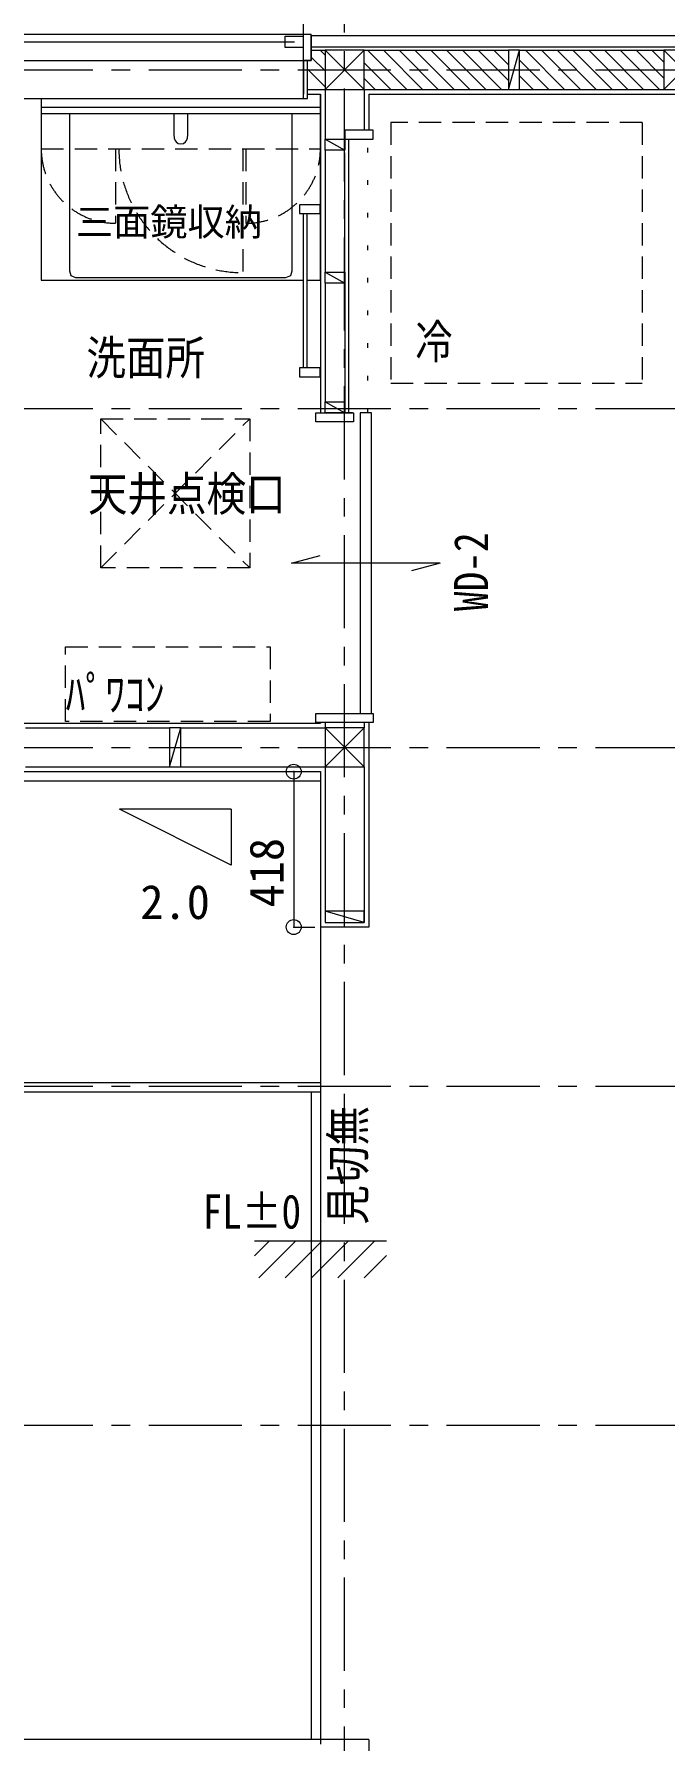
# Model space of a CAD drawing. Units: millimetres at full size, sheet at 1:50. Extents: x -16792 to 54909, y -26252 to 25759.
# Drawn here: x -2350 to -656, y -940 to 3645 of the extents above; entities that cross this region are included whole.
import ezdxf
from ezdxf.enums import TextEntityAlignment as Align

# ---------------------------------------------------------------- set-up
doc = ezdxf.new("R2010")
doc.units = ezdxf.units.MM
doc.header["$LTSCALE"] = 50
doc.header["$PDMODE"] = 32
doc.header["$PDSIZE"] = 40
for name, pattern in [('CHAIN1', [8, 5, -1, 1, -1]), ('DASHED1', [1.8, 1.2, -0.6]), ('DOTTED', [1.75, 0.25, -1.5])]:
    doc.linetypes.add(name, pattern=pattern)
for name, color, linetype, lineweight in [('3-1_通り芯・通り番号', 7, 'Continuous', 13), ('3-2_柱(黄)', 4, 'Continuous', 5), ('3-3_仕上線(黄)', 3, 'Continuous', 20), ('3-4_下地・間柱(水色)', 4, 'Continuous', 5), ('3-5_サッシ・室内建具', 7, 'Continuous', 13), ('3-6_住宅設備・造作', 4, 'Continuous', 5), ('3-7_家具点線', 4, 'DASHED1', 5), ('3-8_ハッチング', 1, 'Continuous', 9), ('3-9_建築設備', 5, 'Continuous', 13), ('3-A_文字', 7, 'Continuous', 13), ('3-F_寸法・方位', 7, 'Continuous', 13), ('C-0', 6, 'Continuous', 13)]:
    doc.layers.add(name, color=color, linetype=linetype, lineweight=lineweight)
doc.styles.add('ＭＳ ゴシック', font='')
doc.styles.get('ＭＳ ゴシック').set_extended_font_data('MS Gothic')

msp = doc.modelspace()

# ---------------------------------------------------------------- linework, layer by layer
at = {"layer": '3-1_通り芯・通り番号', "color": 1, "linetype": 'CHAIN1', "lineweight": 9}
for p, q in [((-1516.26, -5551.2), (-1516.26, 6242.32)), ((-7242.18, 3548.8), (4082.32, 3548.8)), ((-7242.18, 2638.8), (4082.32, 2638.8)), ((-7242.18, 1728.8), (4082.32, 1728.8)), ((-7242.18, 818.8), (4082.32, 818.8)), ((-7242.18, -91.2), (4082.32, -91.2))]:
    msp.add_line(p, q, dxfattribs=at)
at = {"layer": '3-2_柱(黄)'}
for p, q in [((-1568.76, 3601.3), (-1463.76, 3496.3)), ((-1463.76, 3601.3), (-1568.76, 3496.3)), ((-658.76, 3601.3), (-553.76, 3496.3)), ((-553.76, 3601.3), (-658.76, 3496.3)), ((-1568.76, 1781.3), (-1463.76, 1676.3)), ((-1463.76, 1781.3), (-1568.76, 1676.3))]:
    msp.add_line(p, q, dxfattribs=at)
at = {"layer": '3-2_柱(黄)', "color": 3, "lineweight": 20}
for points in [[(-1568.76, 3601.3), (-1568.76, 3496.3), (-1463.76, 3496.3), (-1463.76, 3601.3)], [(-658.76, 3601.3), (-658.76, 3496.3), (-553.76, 3496.3), (-553.76, 3601.3)], [(-1568.76, 1781.3), (-1568.76, 1676.3), (-1463.76, 1676.3), (-1463.76, 1781.3)]]:
    msp.add_lwpolyline(points, close=True, dxfattribs=at)
at = {"layer": '3-3_仕上線(黄)'}
for p, q in [((-1606.26, 3641.3), (-1516.26, 3641.3)), ((-1516.26, 3641.3), (-606.26, 3641.3)), ((-1616.26, 3483.8), (-1581.26, 3483.8)), ((-1581.26, 3483.8), (-1581.26, 2627.3)), ((-1451.26, 3483.8), (-1451.26, 3386.9)), ((-1451.26, 3483.8), (-606.26, 3483.8)), ((-1581.26, 1819.9), (-1581.26, 1819.8)), ((-1581.26, 1795.8), (-1581.26, 1793.8)), ((-1451.26, 1795.8), (-1451.26, 1728.8)), ((-1451.26, 1728.8), (-1451.26, 1246.3)), ((-1451.26, 1246.3), (-1581.26, 1246.3)), ((-1451.26, -936.2), (-2426.26, -936.2)), ((-1451.26, -936.2), (-1451.26, -1066.2))]:
    msp.add_line(p, q, dxfattribs=at)
for points in [[(-3271.26, 1793.8), (-2426.26, 1793.8), (-1581.26, 1793.8)], [(-4169.26, 1663.8), (-1581.26, 1663.8), (-1581.26, 1246.3)]]:
    msp.add_lwpolyline(points, dxfattribs=at)
at = {"layer": '3-4_下地・間柱(水色)'}
for p, q in [((-1606.26, 3610.3), (-1516.26, 3610.3)), ((-1606.26, 3601.3), (-1568.76, 3601.3)), ((-1516.26, 3610.3), (-606.26, 3610.3)), ((-1463.76, 3601.3), (-1076.26, 3601.3)), ((-1076.26, 3496.3), (-1046.26, 3601.3)), ((-1046.26, 3601.3), (-1076.26, 3601.3)), ((-1076.26, 3601.3), (-1076.26, 3496.3)), ((-1046.26, 3496.3), (-1046.26, 3601.3)), ((-1046.26, 3601.3), (-658.76, 3601.3)), ((-1591.26, 3496.3), (-1568.76, 3496.3)), ((-1568.76, 3496.3), (-1568.76, 3362.8)), ((-1463.76, 3496.3), (-1076.26, 3496.3)), ((-1463.76, 3496.3), (-1463.76, 3386.9)), ((-1076.26, 3496.3), (-1046.26, 3496.3)), ((-1046.26, 3496.3), (-658.76, 3496.3)), ((-1568.76, 3332.8), (-1568.76, 3005.55)), ((-1568.76, 2975.55), (-1568.76, 2657.3)), ((-1568.76, 1819.9), (-1568.76, 1819.8)), ((-1568.76, 1795.8), (-1568.76, 1781.3)), ((-1463.76, 1795.8), (-1463.76, 1781.3)), ((-2373.76, 1781.3), (-1986.26, 1781.3)), ((-1986.26, 1676.3), (-1956.26, 1781.3)), ((-1956.26, 1781.3), (-1986.26, 1781.3)), ((-1986.26, 1781.3), (-1986.26, 1676.3)), ((-1956.26, 1781.3), (-1568.76, 1781.3)), ((-1956.26, 1676.3), (-1956.26, 1781.3)), ((-2373.76, 1676.3), (-1986.26, 1676.3)), ((-1986.26, 1676.3), (-1956.26, 1676.3)), ((-1956.26, 1676.3), (-1568.76, 1676.3)), ((-1568.76, 1676.3), (-1568.76, 1258.8)), ((-1463.76, 1676.3), (-1463.76, 1258.8)), ((-1463.76, 1288.8), (-1568.76, 1288.8)), ((-1463.76, 1258.8), (-1463.76, 1288.8)), ((-1581.26, 1246.3), (-1581.26, -948.7)), ((-1568.76, 1258.8), (-1463.76, 1258.8)), ((-3321.26, 803.8), (-1581.26, 803.8))]:
    msp.add_line(p, q, dxfattribs=at)
at = {"layer": '3-4_下地・間柱(水色)', "color": 1, "lineweight": 9}
for p, q in [((-3321.26, 1638.8), (-1581.26, 1638.8)), ((-3321.26, 828.8), (-1581.26, 828.8)), ((-1606.26, 803.8), (-1606.26, -936.2))]:
    msp.add_line(p, q, dxfattribs=at)
at = {"layer": '3-4_下地・間柱(水色)'}
msp.add_lwpolyline([(-1463.76, 1258.8), (-1568.76, 1288.8), (-1568.76, 1258.8)], dxfattribs=at)
at = {"layer": '3-5_サッシ・室内建具', "linetype": 'DASHED1'}
msp.add_line((-1626.26, 3639.3), (-1626.26, 3894.3), dxfattribs=at)
at = {"layer": '3-5_サッシ・室内建具'}
for p, q in [((-3246.26, 3644.3), (-1626.26, 3644.3)), ((-3201.26, 3624.3), (-1651.26, 3624.3)), ((-1676.26, 3639.3), (-1626.26, 3639.3)), ((-1626.26, 3644.3), (-1606.26, 3644.3)), ((-1626.26, 3471.8), (-1626.26, 3644.3)), ((-1606.26, 3574.3), (-1606.26, 3644.3)), ((-1606.26, 3641.3), (-1606.26, 3632.3)), ((-1606.26, 3641.3), (-1606.26, 3574.3)), ((-3246.26, 3574.3), (-1626.26, 3574.3)), ((-1626.26, 3574.3), (-1606.26, 3574.3)), ((-1606.26, 3574.3), (-1626.26, 3574.3)), ((-1626.26, 3574.3), (-1626.26, 3483.8)), ((-3236.26, 3471.8), (-1616.26, 3471.8)), ((-1568.76, 3332.8), (-1568.76, 3362.8)), ((-1568.76, 3362.8), (-1495.26, 3362.8)), ((-1568.76, 3362.8), (-1515.26, 3332.8)), ((-1515.26, 3386.8), (-1515.26, 3362.8)), ((-1439.26, 3386.8), (-1515.26, 3386.8)), ((-1515.26, 3362.8), (-1515.26, 3332.8)), ((-1505.26, 2627.3), (-1505.26, 3362.8)), ((-1495.26, 3362.8), (-1439.26, 3362.8)), ((-1439.26, 3362.8), (-1439.26, 3386.8)), ((-1515.26, 3332.8), (-1568.76, 3332.8)), ((-1515.26, 3005.55), (-1515.26, 3326.07)), ((-1568.76, 2975.55), (-1568.76, 3005.55)), ((-1568.76, 3005.55), (-1515.26, 2975.55)), ((-1515.26, 2975.55), (-1515.26, 2657.3)), ((-1593.26, 2603.3), (-1593.26, 2627.3)), ((-1593.26, 2627.3), (-1492.12, 2627.3)), ((-1568.76, 2657.3), (-1515.26, 2627.3)), ((-1492.12, 2627.3), (-1492.12, 2603.3)), ((-1444.26, 2627.3), (-1474.26, 2627.3)), ((-1474.26, 2627.3), (-1474.26, 1819.8)), ((-1444.26, 1819.8), (-1444.26, 2627.3)), ((-1492.12, 2603.3), (-1593.26, 2603.3)), ((-1659.26, 2223.55), (-1581.98, 2244.26)), ((-1259.26, 2223.55), (-1659.26, 2223.55)), ((-1259.26, 2223.55), (-1336.53, 2202.85)), ((-1593.26, 1795.8), (-1593.26, 1819.8)), ((-1439.26, 1795.8), (-1593.26, 1795.8))]:
    msp.add_line(p, q, dxfattribs=at)
at = {"layer": '3-5_サッシ・室内建具', "linetype": 'DOTTED'}
msp.add_line((-1454.26, 2627.3), (-1454.26, 3362.8), dxfattribs=at)
at = {"layer": '3-5_サッシ・室内建具'}
for points in [[(-1626.26, 3609.3), (-1676.26, 3609.3), (-1676.26, 3639.3)], [(-1626.26, 3471.8), (-1616.26, 3471.8), (-1616.26, 3574.3)], [(-1568.76, 3005.55), (-1515.26, 3005.55), (-1515.26, 2975.55), (-1568.76, 2975.55)], [(-1495.26, 2627.3), (-1568.76, 2627.3), (-1568.76, 2657.3)], [(-1568.76, 2657.3), (-1515.26, 2657.3), (-1515.26, 2627.3)], [(-1593.26, 1819.8), (-1439.26, 1819.8), (-1439.26, 1795.8)]]:
    msp.add_lwpolyline(points, dxfattribs=at)
at = {"layer": '3-6_住宅設備・造作'}
for p, q in [((-2331.26, 3471.8), (-2331.26, 2983.8)), ((-2331.26, 3448.47), (-1581.26, 3448.47)), ((-1581.26, 2983.8), (-1581.26, 3483.8)), ((-2331.26, 3431.31), (-1581.26, 3431.31)), ((-2331.26, 2983.8), (-1627.71, 2983.8)), ((-1617.71, 2983.8), (-1581.26, 2983.8))]:
    msp.add_line(p, q, dxfattribs=at)
at = {"layer": '3-6_住宅設備・造作', "linetype": 'DASHED1'}
for p, q in [((-2331.26, 3336.8), (-1581.26, 3336.8)), ((-2131.26, 3336.8), (-2131.26, 3136.8)), ((-1790.02, 3336.8), (-1790.02, 3004.16)), ((-1781.26, 3336.8), (-1781.26, 3136.8)), ((-2171.26, 2611.3), (-1771.26, 2211.3)), ((-2171.26, 2211.3), (-1771.26, 2611.3))]:
    msp.add_line(p, q, dxfattribs=at)
at = {"layer": '3-6_住宅設備・造作'}
for points in [[(-2255.1, 3431.31), (-2255.1, 3008.76), (-2251.75, 2996.09), (-2238.79, 2991.02), (-1673.73, 2991.02), (-1660.76, 2996.09), (-1657.42, 3008.76), (-1657.42, 3431.31)], [(-1975.39, 3431.31), (-1975.39, 3375.35), (-1974.42, 3365.44), (-1971.74, 3359.42), (-1969, 3355.55), (-1963.37, 3351.43), (-1956.26, 3349.95), (-1949.15, 3351.43), (-1943.52, 3355.55), (-1940.77, 3359.42), (-1938.1, 3365.44), (-1937.13, 3375.35), (-1937.13, 3431.31)]]:
    msp.add_lwpolyline(points, dxfattribs=at)
at = {"layer": '3-6_住宅設備・造作', "linetype": 'DASHED1'}
msp.add_lwpolyline([(-2171.26, 2611.3), (-1771.26, 2611.3), (-1771.26, 2211.3), (-2171.26, 2211.3)], close=True, dxfattribs=at)
for centre, radius, start, end in [((-2131.26, 3336.8), 200, 182.33514, 270), ((-1790.02, 3336.8), 332.64, 180, 270), ((-1781.26, 3336.8), 200, 270, 357.66486)]:
    msp.add_arc(centre, radius, start, end, dxfattribs=at)
at = {"layer": '3-7_家具点線'}
for p in [(-716.71, 3407.15), (-1391.71, 2707.15)]:
    msp.add_line(p, (-716.71, 2707.15), dxfattribs=at)
msp.add_lwpolyline([(-716.71, 3407.15), (-1391.71, 3407.15), (-1391.71, 2707.15)], dxfattribs=at)
at = {"layer": '3-8_ハッチング'}
for p, q in [((-1606.26, 3583.37), (-1568.76, 3545.87)), ((-1581.26, 3600.8), (-1568.76, 3588.3)), ((-1454.49, 3601.3), (-1349.49, 3496.3)), ((-1412.06, 3601.3), (-1307.06, 3496.3)), ((-1369.63, 3601.3), (-1264.63, 3496.3)), ((-1327.21, 3601.3), (-1222.21, 3496.3)), ((-1284.78, 3601.3), (-1179.78, 3496.3)), ((-1242.35, 3601.3), (-1137.35, 3496.3)), ((-1199.93, 3601.3), (-1094.93, 3496.3)), ((-1157.5, 3601.3), (-1076.26, 3520.06)), ((-1115.07, 3601.3), (-1076.26, 3562.49)), ((-1030.22, 3601.3), (-925.22, 3496.3)), ((-987.79, 3601.3), (-882.79, 3496.3)), ((-945.37, 3601.3), (-840.37, 3496.3)), ((-902.94, 3601.3), (-797.94, 3496.3)), ((-860.52, 3601.3), (-755.52, 3496.3)), ((-818.09, 3601.3), (-713.09, 3496.3)), ((-775.66, 3601.3), (-670.66, 3496.3)), ((-733.24, 3601.3), (-658.76, 3526.82)), ((-690.81, 3601.3), (-658.76, 3569.25)), ((-1616.26, 3550.94), (-1568.76, 3503.44)), ((-1463.76, 3568.15), (-1391.91, 3496.3)), ((-1046.26, 3574.91), (-967.65, 3496.3)), ((-1046.26, 3532.49), (-1010.07, 3496.3)), ((-1616.26, 3496.3), (-1568.76, 3496.3)), ((-1463.76, 3525.72), (-1434.34, 3496.3)), ((-1463.76, 3496.3), (-1076.26, 3496.3)), ((-1046.26, 3496.3), (-658.76, 3496.3))]:
    msp.add_line(p, q, dxfattribs=at)
at = {"layer": '3-9_建築設備', "linetype": 'DASHED1'}
msp.add_lwpolyline([(-2266.26, 1798.8), (-2266.26, 1998.8), (-1716.26, 1998.8), (-1716.26, 1798.8)], close=True, dxfattribs=at)
at = {"layer": '3-A_文字'}
for p, q in [((-1627.71, 3162.69), (-1627.71, 2748.69)), ((-1617.71, 3162.69), (-1617.71, 2748.69)), ((-1758.15, 403.35), (-1403.42, 403.35))]:
    msp.add_line(p, q, dxfattribs=at)
at = {"layer": '3-A_文字', "color": 4, "lineweight": 5}
for p, q in [((-1758.15, 363.17), (-1717.97, 403.35)), ((-1746.58, 304.03), (-1647.26, 403.35)), ((-1675.87, 304.03), (-1576.55, 403.35)), ((-1605.16, 304.03), (-1505.84, 403.35)), ((-1534.45, 304.03), (-1435.13, 403.35)), ((-1463.74, 304.03), (-1403.42, 364.35))]:
    msp.add_line(p, q, dxfattribs=at)
at = {"layer": '3-A_文字'}
for points in [[(-1637.71, 3162.69), (-1581.71, 3162.69), (-1581.71, 3186.69), (-1637.71, 3186.69)], [(-1637.71, 2724.69), (-1581.71, 2724.69), (-1581.71, 2748.69), (-1637.71, 2748.69)]]:
    msp.add_lwpolyline(points, close=True, dxfattribs=at)
at = {"layer": '3-F_寸法・方位'}
for p, q in [((-1652.82, 1663.8), (-1652.82, 1246.3)), ((-1652.82, 1246.3), (-1596.5, 1246.3))]:
    msp.add_line(p, q, dxfattribs=at)
for p in [(-1652.82, 1663.8), (-1652.82, 1246.3)]:
    msp.add_point(p, dxfattribs=at)
at = {"layer": 'C-0', "color": 4, "lineweight": 5}
msp.add_line((-1821.26, 1562.94), (-2121.26, 1562.94), dxfattribs=at)
msp.add_lwpolyline([(-1821.26, 1562.94), (-1821.26, 1412.94), (-2121.26, 1562.94)], dxfattribs=at)

# ---------------------------------------------------------------- texts
at = {"layer": '3-4_下地・間柱(水色)', "color": 7, "style": 'ＭＳ ゴシック'}
msp.add_text('三面鏡収納', height=73.31, dxfattribs=at).set_placement((-2238.3, 3081.7), align=Align.BOTTOM_LEFT)
at = {"layer": '3-9_建築設備', "color": 7, "style": 'ＭＳ ゴシック', "width": 0.85}
msp.add_text('ﾊﾟﾜｺﾝ', height=91.64, dxfattribs=at).set_placement((-2265.32, 1799.34), align=Align.BOTTOM_LEFT)
at = {"layer": '3-A_文字', "style": 'ＭＳ ゴシック'}
for s, width, p in [('冷', 0.8, (-1326.41, 2745.69)), ('洗面所', 0.85, (-2209.8, 2702.38)), ('天井点検口', 0.85, (-2205.83, 2336.63)), ('FL±0', 0.85, (-1897.89, 409.09))]:
    msp.add_text(s, height=91.64, dxfattribs=dict(at, width=width)).set_placement(p, align=Align.BOTTOM_LEFT)
at = {"layer": '3-A_文字', "style": 'ＭＳ ゴシック', "width": 0.85}
for s, p in [('WD-2', (-1103.35, 2094.72)), ('見切無', (-1434.26, 446.82))]:
    msp.add_text(s, height=91.64, rotation=90, dxfattribs=at).set_placement(p, align=Align.BOTTOM_LEFT)
at = {"layer": '3-F_寸法・方位', "style": 'ＭＳ ゴシック'}
msp.add_text('418', height=91.64, rotation=90, dxfattribs=at).set_placement((-1652.82, 1298.8), align=Align.BOTTOM_LEFT)
at = {"layer": 'C-0', "color": 5, "style": 'ＭＳ ゴシック'}
msp.add_text('2.0', height=91.64, dxfattribs=at).set_placement((-2065.01, 1240.44), align=Align.BOTTOM_LEFT)

doc.saveas('drawing.dxf')
